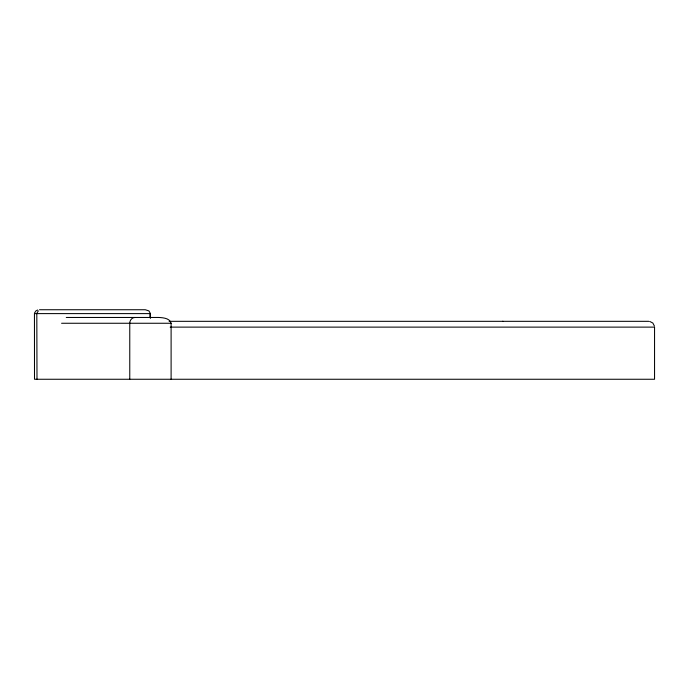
<?xml version="1.0" encoding="UTF-8"?>
<svg xmlns="http://www.w3.org/2000/svg" width="689" height="689" viewBox="0 0 689 689"><rect width="100%" height="100%" fill="white"/><g stroke="black" fill="none" stroke-linecap="round" stroke-linejoin="round"><path stroke-width="1.03" d="M150.348 317.913L150.374 313.607L34.45 313.607L34.502 379.26L654.55 379.26L654.55 327.12L170.192 327.12M36.853 313.331L38.317 310.877M34.51 313.047L35.94 310.877L37.654 310.016M135.027 317.465C132.012 317.422 129.67 320.368 129.765 323.262L129.765 379.26M39.523 309.74L145.293 309.74L148.884 310.877L150.357 313.435M66.265 317.465L158.591 317.465C162.974 317.689 169.83 318.137 171.105 323.262L171.105 379.26M169.124 321.324L648.78 321.324M61.579 323.262L171.105 323.262M649.736 321.427L652.827 323.02L654.421 326.069M36.81 313.607L36.991 379.26M502.505 321.324A5.796 3.798 90 0 1 503.203 321.427M150.288 313.607L150.271 317.913L150.288 313.607"/></g></svg>
